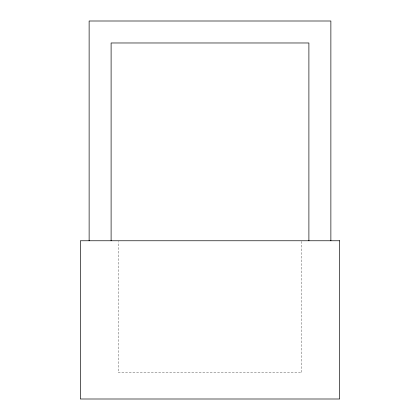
<?xml version="1.0" encoding="UTF-8"?>
<svg xmlns="http://www.w3.org/2000/svg" width="420" height="420" viewBox="0 0 420 420"><rect width="100%" height="100%" fill="white"/><g stroke="black" fill="none" stroke-linecap="round" stroke-linejoin="round"><path stroke-width="0.32" stroke-dasharray="2.1 1.58" d="M301.828 241.421L301.828 372.629L118.172 372.629L118.172 241.421"/><path stroke-width="0.63" d="M330.871 240.765L330.871 21L89.129 21L89.129 240.765M308.894 240.765L308.894 42.977L111.106 42.977L111.106 240.765M339.665 240.765L80.336 240.765L80.336 399L339.665 399L339.665 240.765"/></g></svg>
